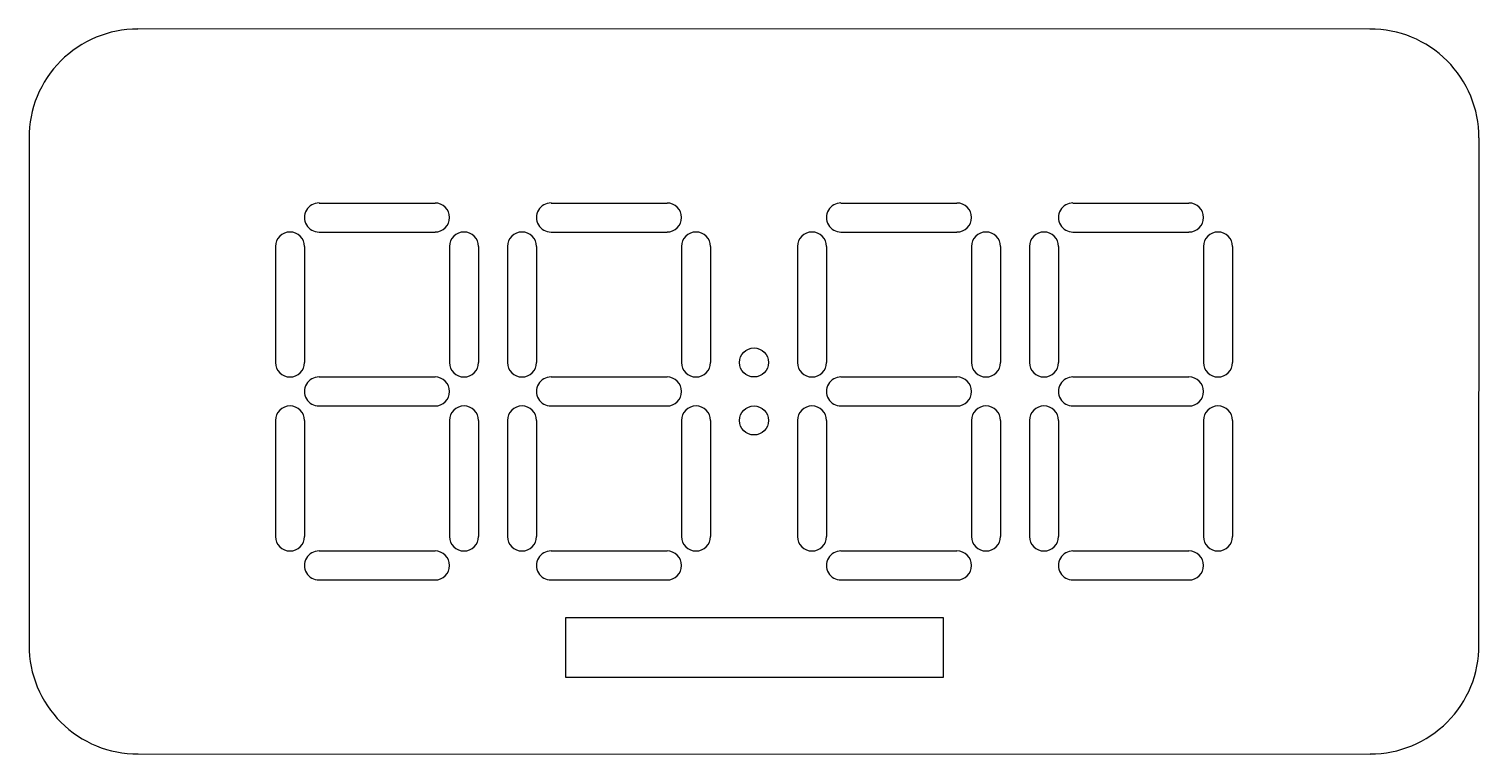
# Model space of a CAD drawing. Extents: x 45 to 245, y -143 to -43.
import ezdxf

# ---------------------------------------------------------------- set-up
doc = ezdxf.new("R2010")
doc.units = 0
doc.layers.add('BLACK', color=7, linetype='CONTINUOUS')

msp = doc.modelspace()

# ---------------------------------------------------------------- linework, layer by layer
at = {"layer": 'BLACK', "linetype": 'CONTINUOUS'}
for p, q in [((229.953511, -42.999928), (60.000002, -42.999857)), ((245.000001, -127.953475), (245.000102, -57.999929)), ((45.000001, -58.046418), (44.999929, -127.999928)), ((85.000001, -66.999928), (101.000001, -66.999928)), ((117.000001, -66.999928), (133.000001, -66.999928)), ((157.000001, -66.999928), (173.000001, -66.999928)), ((189.000001, -66.999928), (205.000001, -66.999928)), ((85.000001, -70.999928), (101.000001, -70.999928)), ((117.000001, -70.999928), (133.000001, -70.999928)), ((157.000001, -70.999928), (173.000001, -70.999928)), ((189.000001, -70.999928), (205.000001, -70.999928)), ((79.000001, -72.999928), (79.000001, -88.999928)), ((83.000001, -72.999928), (83.000001, -88.999928)), ((103.000001, -72.999928), (103.000001, -88.999928)), ((107.000001, -72.999928), (107.000001, -88.999928)), ((111.000001, -72.999928), (111.000001, -88.999928)), ((115.000001, -72.999928), (115.000001, -88.999928)), ((135.000001, -72.999928), (135.000001, -88.999928)), ((139.000001, -72.999928), (139.000001, -88.999928)), ((151.000001, -72.999928), (151.000001, -88.999928)), ((155.000001, -72.999928), (155.000001, -88.999928)), ((175.000001, -72.999928), (175.000001, -88.999928)), ((179.000001, -72.999928), (179.000001, -88.999928)), ((183.000001, -72.999928), (183.000001, -88.999928)), ((187.000001, -72.999928), (187.000001, -88.999928)), ((207.000001, -72.999928), (207.000001, -88.999928)), ((211.000001, -72.999928), (211.000001, -88.999928)), ((85.000001, -90.999928), (101.000001, -90.999928)), ((117.000001, -90.999928), (133.000001, -90.999928)), ((157.000001, -90.999928), (173.000001, -90.999928)), ((189.000001, -90.999928), (205.000001, -90.999928)), ((85.000001, -94.999928), (101.000001, -94.999928)), ((117.000001, -94.999928), (133.000001, -94.999928)), ((157.000001, -94.999928), (173.000001, -94.999928)), ((189.000001, -94.999928), (205.000001, -94.999928)), ((79.000001, -96.999928), (79.000001, -112.999928)), ((83.000001, -96.999928), (83.000001, -112.999928)), ((103.000001, -96.999928), (103.000001, -112.999928)), ((107.000001, -96.999928), (107.000001, -112.999928)), ((111.000001, -96.999928), (111.000001, -112.999928)), ((115.000001, -96.999928), (115.000001, -112.999928)), ((135.000001, -96.999928), (135.000001, -112.999928)), ((139.000001, -96.999928), (139.000001, -112.999928)), ((151.000001, -96.999928), (151.000001, -112.999928)), ((155.000001, -96.999928), (155.000001, -112.999928)), ((175.000001, -96.999928), (175.000001, -112.999928)), ((179.000001, -96.999928), (179.000001, -112.999928)), ((183.000001, -96.999928), (183.000001, -112.999928)), ((187.000001, -96.999928), (187.000001, -112.999928)), ((207.000001, -96.999928), (207.000001, -112.999928)), ((211.000001, -96.999928), (211.000001, -112.999928)), ((85.000001, -114.999928), (101.000001, -114.999928)), ((117.000001, -114.999928), (133.000001, -114.999928)), ((157.000001, -114.999928), (173.000001, -114.999928)), ((189.000001, -114.999928), (205.000001, -114.999928)), ((85.000001, -118.999928), (101.000001, -118.999928)), ((117.000001, -118.999928), (133.000001, -118.999928)), ((157.000001, -118.999928), (173.000001, -118.999928)), ((189.000001, -118.999928), (205.000001, -118.999928)), ((119.035, -124.175), (171.105, -124.175)), ((119.035, -132.43), (119.035, -124.175)), ((171.105, -124.175), (171.105, -132.43)), ((171.105, -132.43), (119.035, -132.43)), ((60.046491, -142.999928), (230, -143.000032))]:
    msp.add_line(p, q, dxfattribs=at)
at = {"layer": 'BLACK'}
for centre in [(145.000001, -88.999928), (145.000001, -96.999928)]:
    msp.add_circle(centre, 2, dxfattribs=at)
for centre, radius, start, end in [((60, -57.99993), 15.000071, -270.00000764, -179.82242948), ((230, -57.9999), 15.000044, -0.00011077, 90.17757466), ((85, -68.9999), 2.000028, -270.00002865, -89.99997135), ((101, -68.9999), 1.999972, -89.99997135, 89.99997135), ((117, -68.9999), 2.000028, -270.00002865, -89.99997135), ((133, -68.9999), 1.999972, -89.99997135, 89.99997135), ((157, -68.9999), 2.000028, -270.00002865, -89.99997135), ((173, -68.9999), 1.999972, -89.99997135, 89.99997135), ((189, -68.9999), 2.000028, -270.00002865, -89.99997135), ((205, -68.9999), 1.999972, -89.99997135, 89.99997135), ((81.000001, -72.999928), 2, 0, 180), ((105.000001, -72.999928), 2, 0, 180), ((113.000001, -72.999928), 2, 0, 180), ((137.000001, -72.999928), 2, 0, 180), ((153.000001, -72.999928), 2, 0, 180), ((177.000001, -72.999928), 2, 0, 180), ((185.000001, -72.999928), 2, 0, 180), ((209.000001, -72.999928), 2, 0, 180), ((81.000001, -88.999928), 2, -180, 0), ((105.000001, -88.999928), 2, -180, 0), ((113.000001, -88.999928), 2, -180, 0), ((137.000001, -88.999928), 2, -180, 0), ((153.000001, -88.999928), 2, -180, 0), ((177.000001, -88.999928), 2, -180, 0), ((185.000001, -88.999928), 2, -180, 0), ((209.000001, -88.999928), 2, -180, 0), ((85, -92.9999), 2.000028, -270.00002865, -89.99997135), ((101, -92.9999), 1.999972, -89.99997135, 89.99997135), ((117, -92.9999), 2.000028, -270.00002865, -89.99997135), ((133, -92.9999), 1.999972, -89.99997135, 89.99997135), ((157, -92.9999), 2.000028, -270.00002865, -89.99997135), ((173, -92.9999), 1.999972, -89.99997135, 89.99997135), ((189, -92.9999), 2.000028, -270.00002865, -89.99997135), ((205, -92.9999), 1.999972, -89.99997135, 89.99997135), ((81.000001, -96.999928), 2, 0, 180), ((105.000001, -96.999928), 2, 0, 180), ((113.000001, -96.999928), 2, 0, 180), ((137.000001, -96.999928), 2, 0, 180), ((153.000001, -96.999928), 2, 0, 180), ((177.000001, -96.999928), 2, 0, 180), ((185.000001, -96.999928), 2, 0, 180), ((209.000001, -96.999928), 2, 0, 180), ((81.000001, -112.999928), 2, -180, 0), ((105.000001, -112.999928), 2, -180, 0), ((113.000001, -112.999928), 2, -180, 0), ((137.000001, -112.999928), 2, -180, 0), ((153.000001, -112.999928), 2, -180, 0), ((177.000001, -112.999928), 2, -180, 0), ((185.000001, -112.999928), 2, -180, 0), ((209.000001, -112.999928), 2, -180, 0), ((85, -116.9999), 2.000028, -270.00002865, -89.99997135), ((101, -116.9999), 1.999972, -89.99997135, 89.99997135), ((117, -116.9999), 2.000028, -270.00002865, -89.99997135), ((133, -116.9999), 1.999972, -89.99997135, 89.99997135), ((157, -116.9999), 2.000028, -270.00002865, -89.99997135), ((173, -116.9999), 1.999972, -89.99997135, 89.99997135), ((189, -116.9999), 2.000028, -270.00002865, -89.99997135), ((205, -116.9999), 1.999972, -89.99997135, 89.99997135), ((60, -127.9999), 15.0001, -179.99989687, -89.82241836), ((230, -127.99993), 15.000073, -90, 0.17758578)]:
    msp.add_arc(centre, radius, start, end, dxfattribs=at)

doc.saveas('drawing.dxf')
